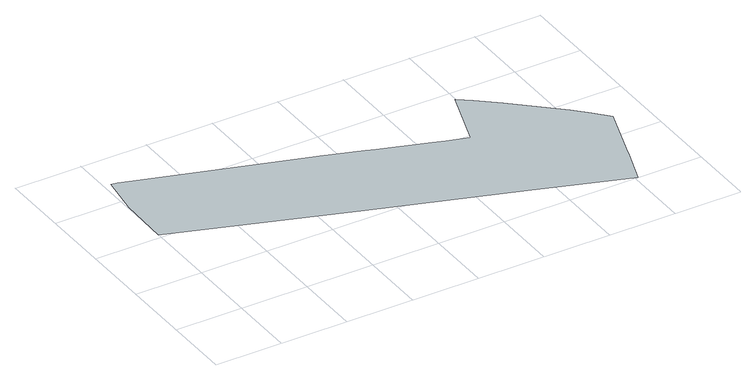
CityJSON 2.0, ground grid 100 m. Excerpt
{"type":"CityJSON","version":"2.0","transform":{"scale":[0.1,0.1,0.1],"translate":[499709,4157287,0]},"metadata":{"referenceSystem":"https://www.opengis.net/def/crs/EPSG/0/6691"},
"CityObjects":{
"object1":{"type":"GenericCityObject","attributes":{"name":"準工業地域","function":"11","validFromType":"3","custodian":"南相馬市","notificationNumber":"南相馬市告示第19号","urbanPlanType":"21","prefecture":"07","city":"07212","UrbanFunctionSpatialIDAttribute.maxZoomLevel":20,"UrbanFunctionSpatialIDAttribute.merge":"false","floorAreaRate":2,"buildingCoverageRate":0.6},"geometry":[{"type":"MultiSurface","lod":"1","boundaries":[[[0,1,2,3,4,5,6,7,8,9,10,11,12,13,14,15,16,17,18,19,20,21,22,23,24,25,26,27]]]}]}
},
"vertices":[
[4205,2114,0],[3493,2357,0],[3357,2403,0],[2780,2598,0],[2597,2656,0],[442,3342,0],[355,3370,0],[352,3370,0],[347,3372,0],[194,3413,0],[110,3435,0],[23,2838,0],[23,2837,0],[1,2069,0],[2598,1178,0],[4658,476,0],[6041,3,0],[6222,512,0],[6267,664,0],[6527,1423,0],[6336,1646,0],[6138,1855,0],[5762,2195,0],[5479,2452,0],[5178,2707,0],[4992,2853,0],[4688,1959,0],[4371,2060,0]
]}
